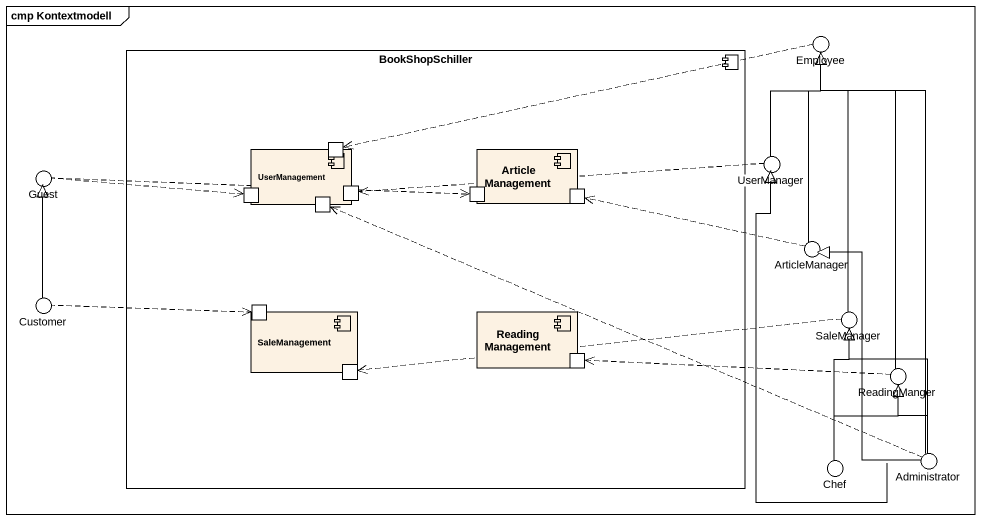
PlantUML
@startuml
mainframe cmp Kontextmodell
component BookShopSchiller {
  component UserManagement {
    port " " as port1
    port " " as port2
    port " " as port3
    port " " as port4
  }
  component ArticleManagement {
    port " " as port5
    port " " as port6
  }
  component SaleManagement {
    port " " as port7
    port " " as port8
  }
  component ReadingManagement {
    port " " as port9
  }
}
() Employee
() UserManager
() Guest
() ArticleManager
() Customer
() SaleManager
() ReadingManger
() Chef
() Administrator
Employee .left.> port1
UserManager -up-|> Employee
UserManager .left.> port4
Guest .right.> port2
Guest .right.> port5
ArticleManager -up-|> Employee
ArticleManager .left.> port6
Customer -up-|> Guest
Customer .right.> port7
SaleManager -up-|> Employee
SaleManager .left.> port8
ReadingManger -up-|> Employee
ReadingManger .left.> port9
Chef -up-|> SaleManager
Chef -up-|> ReadingManger
Administrator -up-|> Employee
Administrator -up-|> UserManager
Administrator .left.> port3
Administrator -up-|> ArticleManager
Administrator -up-|> SaleManager
Administrator -up-|> ReadingManger
@enduml
